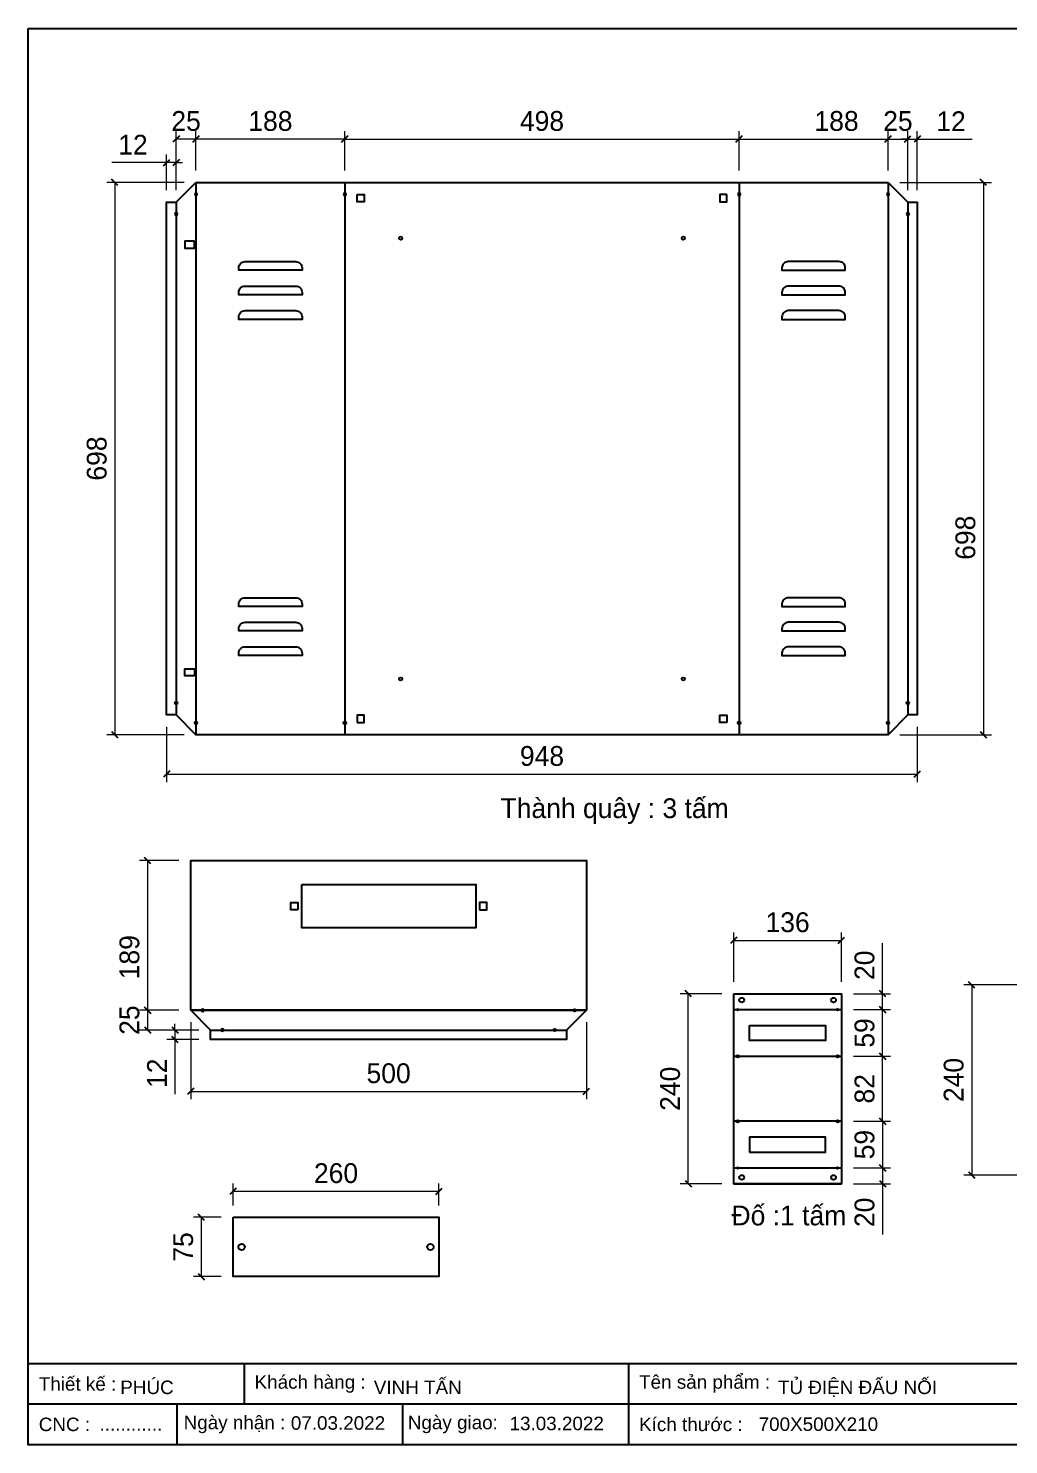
# Model space of a CAD drawing. Header units: millimetres. Extents: x 0 to 2530, y 0 to 1789.
# Drawn here: x 0 to 1238, y 0 to 1789 of the extents above; entities that cross this region are included whole.
import ezdxf

# ---------------------------------------------------------------- set-up
doc = ezdxf.new("R2010")
doc.units = ezdxf.units.MM
doc.layers.add('CNC', color=7, linetype='Continuous')
doc.layers.add('DIM', color=253, linetype='Continuous')
doc.styles.add('Arial', font='arial.ttf')
doc.dimstyles.new('Dim-25', dxfattribs={"dimtxt": 25, "dimasz": 8, "dimexe": 10, "dimexo": 15, "dimgap": 10, "dimtad": 1, "dimdec": 0, "dimtxsty": 'Standard', "dimblk": 'OBLIQUE', "dimcen": 10, "dimclrd": 5, "dimclre": 5, "dimclrt": 3, "dimazin": 3, "dimtfac": 1, "dimtdec": 0, "dimtmove": 0, "dimatfit": 3, "dimldrblk": 'OBLIQUE', "dimlwd": 9, "dimlwe": 9})

# ---------------------------------------------------------------- blocks, each defined once
blk = doc.blocks.new('*D1')
at = {"color": 0, "linetype": 'ByBlock', "lineweight": -2}
for p, q in [((1210.2, 1590.3), (1202.2, 1598.3)), ((1202.2, 900.7), (1210.2, 892.7))]:
    blk.add_line(p, q, dxfattribs=at)
at = {"layer": 'Defpoints', "color": 0, "transparency": 16777216}
for p in [(1085.7, 1594.3), (1085.7, 896.7), (1206.2, 896.7)]:
    blk.add_point(p, dxfattribs=at)
at = {"layer": 'DIM', "color": 5, "lineweight": 9, "transparency": 16777216}
for p, q in [((1100.7, 1594.3), (1216.2, 1594.3)), ((1206.2, 1594.3), (1206.2, 896.7)), ((1100.7, 896.7), (1216.2, 896.7))]:
    blk.add_line(p, q, dxfattribs=at)
at = {"layer": 'DIM', "color": 3, "transparency": 16777216, "insert": (1183.5, 1145.5), "char_height": 25, "attachment_point": 5, "rotation": 90}
blk.add_mtext('698', dxfattribs=at)
blk = doc.blocks.new('_Oblique')
at = {"color": 0, "linetype": 'ByBlock', "lineweight": -2}
blk.add_line((-0.5, -0.5), (0.5, 0.5), dxfattribs=at)
blk = doc.blocks.new('*D2')
at = {"color": 0, "linetype": 'ByBlock', "lineweight": -2}
for p, q in [((403.7, 1652.9), (395.7, 1644.9)), ((893.7, 1644.9), (901.7, 1652.9))]:
    blk.add_line(p, q, dxfattribs=at)
at = {"layer": 'Defpoints', "color": 0, "transparency": 16777216}
for p in [(897.7, 1648.9), (399.7, 1594.3), (897.7, 1594.3)]:
    blk.add_point(p, dxfattribs=at)
at = {"layer": 'DIM', "color": 5, "lineweight": 9, "transparency": 16777216}
for p, q in [((399.7, 1609.3), (399.7, 1658.9)), ((399.7, 1648.9), (897.7, 1648.9)), ((897.7, 1609.3), (897.7, 1658.9))]:
    blk.add_line(p, q, dxfattribs=at)
at = {"layer": 'DIM', "color": 3, "transparency": 16777216, "insert": (648.7, 1671.7), "char_height": 25, "attachment_point": 5}
blk.add_mtext('498', dxfattribs=at)
blk = doc.blocks.new('*D3')
at = {"color": 0, "linetype": 'ByBlock', "lineweight": -2}
for p, q in [((901.7, 1652.9), (893.7, 1644.9)), ((1081.7, 1644.9), (1089.7, 1652.9))]:
    blk.add_line(p, q, dxfattribs=at)
at = {"layer": 'Defpoints', "color": 0, "transparency": 16777216}
for p in [(1085.7, 1648.9), (897.7, 1594.3), (1085.7, 1594.3)]:
    blk.add_point(p, dxfattribs=at)
at = {"layer": 'DIM', "color": 5, "lineweight": 9, "transparency": 16777216}
for p, q in [((897.7, 1609.3), (897.7, 1658.9)), ((897.7, 1648.9), (1085.7, 1648.9)), ((1085.7, 1609.3), (1085.7, 1658.9))]:
    blk.add_line(p, q, dxfattribs=at)
at = {"layer": 'DIM', "color": 3, "transparency": 16777216, "insert": (1020.7, 1671.7), "char_height": 25, "attachment_point": 5}
blk.add_mtext('188', dxfattribs=at)
blk = doc.blocks.new('*D4')
at = {"color": 0, "linetype": 'ByBlock', "lineweight": -2}
for p, q in [((1089.7, 1652.9), (1081.7, 1644.9)), ((1106.7, 1644.9), (1114.7, 1652.9))]:
    blk.add_line(p, q, dxfattribs=at)
at = {"layer": 'Defpoints', "color": 0, "transparency": 16777216}
for p in [(1110.7, 1648.9), (1085.7, 1594.3), (1110.7, 1569.3)]:
    blk.add_point(p, dxfattribs=at)
at = {"layer": 'DIM', "color": 5, "lineweight": 9, "transparency": 16777216}
for p, q in [((1085.7, 1609.3), (1085.7, 1658.9)), ((1085.7, 1648.9), (1110.7, 1648.9)), ((1110.7, 1584.3), (1110.7, 1658.9))]:
    blk.add_line(p, q, dxfattribs=at)
at = {"layer": 'DIM', "color": 3, "transparency": 16777216, "insert": (1098.2, 1671.7), "char_height": 25, "attachment_point": 5}
blk.add_mtext('25', dxfattribs=at)
blk = doc.blocks.new('*D5')
at = {"color": 0, "linetype": 'ByBlock', "lineweight": -2}
for p, q in [((1106.7, 1644.9), (1114.7, 1652.9)), ((1126.7, 1652.9), (1118.7, 1644.9))]:
    blk.add_line(p, q, dxfattribs=at)
at = {"layer": 'Defpoints', "color": 0, "transparency": 16777216}
for p in [(1122.7, 1648.9), (1110.7, 1569.3), (1122.7, 1569.3)]:
    blk.add_point(p, dxfattribs=at)
at = {"layer": 'DIM', "color": 5, "lineweight": 9, "transparency": 16777216}
for p, q in [((1110.7, 1648.9), (1102.7, 1648.9)), ((1110.7, 1584.3), (1110.7, 1658.9)), ((1110.7, 1648.9), (1122.7, 1648.9)), ((1122.7, 1584.3), (1122.7, 1658.9)), ((1122.7, 1648.9), (1191.9, 1648.9))]:
    blk.add_line(p, q, dxfattribs=at)
at = {"layer": 'DIM', "color": 3, "transparency": 16777216, "insert": (1165.3, 1671.5), "char_height": 25, "attachment_point": 5}
blk.add_mtext('12', dxfattribs=at)
blk = doc.blocks.new('*D6')
at = {"color": 0, "linetype": 'ByBlock', "lineweight": -2}
for p, q in [((215.7, 1652.9), (207.7, 1644.9)), ((395.7, 1644.9), (403.7, 1652.9))]:
    blk.add_line(p, q, dxfattribs=at)
at = {"layer": 'Defpoints', "color": 0, "transparency": 16777216}
for p in [(211.7, 1648.9), (211.7, 1594.3), (399.7, 1594.3)]:
    blk.add_point(p, dxfattribs=at)
at = {"layer": 'DIM', "color": 5, "lineweight": 9, "transparency": 16777216}
for p, q in [((211.7, 1609.3), (211.7, 1658.9)), ((399.7, 1648.9), (211.7, 1648.9)), ((399.7, 1609.3), (399.7, 1658.9))]:
    blk.add_line(p, q, dxfattribs=at)
at = {"layer": 'DIM', "color": 3, "transparency": 16777216, "insert": (305.7, 1671.7), "char_height": 25, "attachment_point": 5}
blk.add_mtext('188', dxfattribs=at)
blk = doc.blocks.new('*D7')
at = {"color": 0, "linetype": 'ByBlock', "lineweight": -2}
for p, q in [((190.7, 1652.9), (182.7, 1644.9)), ((207.7, 1644.9), (215.7, 1652.9))]:
    blk.add_line(p, q, dxfattribs=at)
at = {"layer": 'Defpoints', "color": 0, "transparency": 16777216}
for p in [(186.7, 1648.9), (211.7, 1594.3), (186.7, 1569.3)]:
    blk.add_point(p, dxfattribs=at)
at = {"layer": 'DIM', "color": 5, "lineweight": 9, "transparency": 16777216}
for p, q in [((186.7, 1584.3), (186.7, 1658.9)), ((211.7, 1648.9), (186.7, 1648.9)), ((211.7, 1609.3), (211.7, 1658.9))]:
    blk.add_line(p, q, dxfattribs=at)
at = {"layer": 'DIM', "color": 3, "transparency": 16777216, "insert": (199.2, 1671.7), "char_height": 25, "attachment_point": 5}
blk.add_mtext('25', dxfattribs=at)
blk = doc.blocks.new('*D8')
at = {"color": 0, "linetype": 'ByBlock', "lineweight": -2}
for p, q in [((178.7, 850.9), (170.7, 842.9)), ((1118.7, 842.9), (1126.7, 850.9))]:
    blk.add_line(p, q, dxfattribs=at)
at = {"layer": 'Defpoints', "color": 0, "transparency": 16777216}
for p in [(174.7, 921.7), (1122.7, 921.7), (1122.7, 846.9)]:
    blk.add_point(p, dxfattribs=at)
at = {"layer": 'DIM', "color": 5, "lineweight": 9, "transparency": 16777216}
for p, q in [((174.7, 906.7), (174.7, 836.9)), ((1122.7, 906.7), (1122.7, 836.9)), ((174.7, 846.9), (1122.7, 846.9))]:
    blk.add_line(p, q, dxfattribs=at)
at = {"layer": 'DIM', "color": 3, "transparency": 16777216, "insert": (648.7, 869.7), "char_height": 25, "attachment_point": 5}
blk.add_mtext('948', dxfattribs=at)
blk = doc.blocks.new('f3daunguoc')
at = {"layer": 'CNC', "color": 2, "lineweight": -3}
blk.add_circle((0, 0), 1.5, dxfattribs=at)
blk = doc.blocks.new('*D9')
at = {"color": 0, "linetype": 'ByBlock', "lineweight": -2}
for p, q in [((170.7, 1615.4), (178.7, 1623.4)), ((190.7, 1623.4), (182.7, 1615.4))]:
    blk.add_line(p, q, dxfattribs=at)
at = {"layer": 'Defpoints', "color": 0, "ltscale": 3, "transparency": 16777216}
for p in [(174.7, 1619.4), (174.7, 1569.3), (186.7, 1569.3)]:
    blk.add_point(p, dxfattribs=at)
at = {"layer": 'DIM', "color": 5, "lineweight": 9, "ltscale": 3, "transparency": 16777216}
for p, q in [((174.7, 1584.3), (174.7, 1629.4)), ((186.7, 1584.3), (186.7, 1629.4)), ((174.7, 1619.4), (105.5, 1619.4)), ((186.7, 1619.4), (174.7, 1619.4)), ((186.7, 1619.4), (194.7, 1619.4))]:
    blk.add_line(p, q, dxfattribs=at)
at = {"layer": 'DIM', "color": 3, "ltscale": 3, "transparency": 16777216, "insert": (132.1, 1641.9), "char_height": 25, "attachment_point": 5}
blk.add_mtext('12', dxfattribs=at)
blk = doc.blocks.new('*D10')
at = {"color": 0, "linetype": 'ByBlock', "lineweight": -2}
for p, q in [((113.2, 1590.3), (105.2, 1598.3)), ((105.2, 900.7), (113.2, 892.7))]:
    blk.add_line(p, q, dxfattribs=at)
at = {"layer": 'Defpoints', "color": 0, "ltscale": 3, "transparency": 16777216}
for p in [(211.7, 1594.3), (109.2, 896.7), (211.7, 896.7)]:
    blk.add_point(p, dxfattribs=at)
at = {"layer": 'DIM', "color": 5, "lineweight": 9, "ltscale": 3, "transparency": 16777216}
for p, q in [((196.7, 1594.3), (99.2, 1594.3)), ((109.2, 1594.3), (109.2, 896.7)), ((196.7, 896.7), (99.2, 896.7))]:
    blk.add_line(p, q, dxfattribs=at)
at = {"layer": 'DIM', "color": 3, "ltscale": 3, "transparency": 16777216, "insert": (86.5, 1245.5), "char_height": 25, "attachment_point": 5, "rotation": 90}
blk.add_mtext('698', dxfattribs=at)
blk = doc.blocks.new('*D11')
at = {"color": 0, "linetype": 'ByBlock', "lineweight": -2}
for p, q in [((154.5, 733.7), (146.5, 741.7)), ((146.5, 552.7), (154.5, 544.7))]:
    blk.add_line(p, q, dxfattribs=at)
at = {"layer": 'Defpoints', "color": 0, "transparency": 16777216}
for p in [(205.2, 737.7), (150.5, 548.7), (205.2, 548.7)]:
    blk.add_point(p, dxfattribs=at)
at = {"layer": 'DIM', "color": 5, "lineweight": 9, "transparency": 16777216}
for p, q in [((190.2, 737.7), (140.5, 737.7)), ((150.5, 737.7), (150.5, 548.7)), ((190.2, 548.7), (140.5, 548.7))]:
    blk.add_line(p, q, dxfattribs=at)
at = {"layer": 'DIM', "color": 3, "transparency": 16777216, "insert": (127.8, 615.7), "char_height": 25, "attachment_point": 5, "rotation": 90}
blk.add_mtext('189', dxfattribs=at)
blk = doc.blocks.new('*D12')
at = {"color": 0, "linetype": 'ByBlock', "lineweight": -2}
for p, q in [((154.5, 544.7), (146.5, 552.7)), ((146.5, 527.7), (154.5, 519.7))]:
    blk.add_line(p, q, dxfattribs=at)
at = {"layer": 'Defpoints', "color": 0, "transparency": 16777216}
for p in [(205.2, 548.7), (150.5, 523.7), (230.2, 523.7)]:
    blk.add_point(p, dxfattribs=at)
at = {"layer": 'DIM', "color": 5, "lineweight": 9, "transparency": 16777216}
for p, q in [((190.2, 548.7), (140.5, 548.7)), ((150.5, 548.7), (150.5, 523.7)), ((215.2, 523.7), (140.5, 523.7))]:
    blk.add_line(p, q, dxfattribs=at)
at = {"layer": 'DIM', "color": 3, "transparency": 16777216, "insert": (127.8, 536.2), "char_height": 25, "attachment_point": 5, "rotation": 90}
blk.add_mtext('25', dxfattribs=at)
blk = doc.blocks.new('*D13')
at = {"color": 0, "linetype": 'ByBlock', "lineweight": -2}
for p, q in [((181.1, 527.7), (189.1, 519.7)), ((189.1, 507.7), (181.1, 515.7))]:
    blk.add_line(p, q, dxfattribs=at)
at = {"layer": 'Defpoints', "color": 0, "ltscale": 3, "transparency": 16777216}
for p in [(230.2, 523.7), (185.1, 511.7), (230.2, 511.7)]:
    blk.add_point(p, dxfattribs=at)
at = {"layer": 'DIM', "color": 5, "lineweight": 9, "ltscale": 3, "transparency": 16777216}
for p, q in [((215.2, 523.7), (175.1, 523.7)), ((185.1, 523.7), (185.1, 531.7)), ((185.1, 523.7), (185.1, 511.7)), ((215.2, 511.7), (175.1, 511.7)), ((185.1, 511.7), (185.1, 442.5))]:
    blk.add_line(p, q, dxfattribs=at)
at = {"layer": 'DIM', "color": 3, "ltscale": 3, "transparency": 16777216, "insert": (162.5, 469.1), "char_height": 25, "attachment_point": 5, "rotation": 90}
blk.add_mtext('12', dxfattribs=at)
blk = doc.blocks.new('*D14')
at = {"color": 0, "linetype": 'ByBlock', "lineweight": -2}
for p, q in [((209.2, 450.2), (201.2, 442.2)), ((700.8, 442.2), (708.8, 450.2))]:
    blk.add_line(p, q, dxfattribs=at)
at = {"layer": 'Defpoints', "color": 0, "ltscale": 3, "transparency": 16777216}
for p in [(205.2, 548.7), (704.8, 548.7), (704.8, 446.2)]:
    blk.add_point(p, dxfattribs=at)
at = {"layer": 'DIM', "color": 5, "lineweight": 9, "ltscale": 3, "transparency": 16777216}
for p, q in [((205.2, 533.7), (205.2, 436.2)), ((704.8, 533.7), (704.8, 436.2)), ((205.2, 446.2), (704.8, 446.2))]:
    blk.add_line(p, q, dxfattribs=at)
at = {"layer": 'DIM', "color": 3, "ltscale": 3, "transparency": 16777216, "insert": (455, 469), "char_height": 25, "attachment_point": 5}
blk.add_mtext('500', dxfattribs=at)
blk = doc.blocks.new('*D15')
at = {"color": 0, "linetype": 'ByBlock', "lineweight": -2}
for p, q in [((262.6, 324), (254.6, 316)), ((514.6, 316), (522.6, 324))]:
    blk.add_line(p, q, dxfattribs=at)
at = {"color": 5, "lineweight": 9, "ltscale": 3, "transparency": 16777216}
for p, q in [((258.6, 302.2), (258.6, 330)), ((518.6, 302.2), (518.6, 330)), ((258.6, 320), (518.6, 320))]:
    blk.add_line(p, q, dxfattribs=at)
at = {"layer": 'Defpoints', "color": 0, "ltscale": 3, "transparency": 16777216}
for p in [(518.6, 320), (258.6, 287.2), (518.6, 287.2)]:
    blk.add_point(p, dxfattribs=at)
at = {"color": 3, "ltscale": 3, "transparency": 16777216, "insert": (388.6, 342.8), "char_height": 25, "attachment_point": 5}
blk.add_mtext('260', dxfattribs=at)
blk = doc.blocks.new('*D16')
at = {"color": 5, "lineweight": 9, "ltscale": 3, "transparency": 16777216}
for p, q in [((243.6, 287.2), (208.4, 287.2)), ((218.4, 287.2), (218.4, 212.2)), ((243.6, 212.2), (208.4, 212.2))]:
    blk.add_line(p, q, dxfattribs=at)
at = {"color": 0, "linetype": 'ByBlock', "lineweight": -2}
for p, q in [((222.4, 283.2), (214.4, 291.2)), ((214.4, 216.2), (222.4, 208.2))]:
    blk.add_line(p, q, dxfattribs=at)
at = {"layer": 'Defpoints', "color": 0, "ltscale": 3, "transparency": 16777216}
for p in [(258.6, 287.2), (218.4, 212.2), (258.6, 212.2)]:
    blk.add_point(p, dxfattribs=at)
at = {"color": 3, "ltscale": 3, "transparency": 16777216, "insert": (195.7, 249.7), "char_height": 25, "attachment_point": 5, "rotation": 90}
blk.add_mtext('75', dxfattribs=at)
blk = doc.blocks.new('*D37')
at = {"color": 5, "lineweight": 9, "ltscale": 3, "transparency": 16777216}
for p, q in [((1248.9, 580.6), (1181.5, 580.6)), ((1191.5, 580.6), (1191.5, 340.6)), ((1248.9, 340.6), (1181.5, 340.6))]:
    blk.add_line(p, q, dxfattribs=at)
at = {"color": 0, "linetype": 'ByBlock', "lineweight": -2}
for p, q in [((1195.5, 576.6), (1187.5, 584.6)), ((1187.5, 344.6), (1195.5, 336.6))]:
    blk.add_line(p, q, dxfattribs=at)
at = {"layer": 'Defpoints', "color": 0, "ltscale": 3, "transparency": 16777216}
for p in [(1263.9, 580.6), (1191.5, 340.6), (1263.9, 340.6)]:
    blk.add_point(p, dxfattribs=at)
at = {"color": 3, "ltscale": 3, "transparency": 16777216, "insert": (1168.7, 460.6), "char_height": 25, "attachment_point": 5, "rotation": 90}
blk.add_mtext('240', dxfattribs=at)
blk = doc.blocks.new('*D51')
at = {"color": 5, "lineweight": 9, "ltscale": 3, "transparency": 16777216}
for p, q in [((1078.8, 569.5), (1078.8, 633.6)), ((1041.9, 569.5), (1088.8, 569.5)), ((1078.8, 549.5), (1078.8, 569.5)), ((1041.9, 549.5), (1088.8, 549.5))]:
    blk.add_line(p, q, dxfattribs=at)
at = {"color": 0, "linetype": 'ByBlock', "lineweight": -2}
for p, q in [((1082.8, 565.5), (1074.8, 573.5)), ((1074.8, 553.5), (1082.8, 545.5))]:
    blk.add_line(p, q, dxfattribs=at)
at = {"layer": 'Defpoints', "color": 0, "ltscale": 3, "transparency": 16777216}
for p in [(1026.9, 569.5), (1078.8, 569.5), (1026.9, 549.5)]:
    blk.add_point(p, dxfattribs=at)
at = {"color": 3, "ltscale": 3, "transparency": 16777216, "insert": (1056.1, 605.5), "char_height": 25, "attachment_point": 5, "rotation": 90}
blk.add_mtext('20', dxfattribs=at)
blk = doc.blocks.new('*D52')
at = {"color": 5, "lineweight": 9, "ltscale": 3, "transparency": 16777216}
for p, q in [((1041.9, 549.5), (1088.8, 549.5)), ((1078.8, 490.5), (1078.8, 549.5)), ((1041.9, 490.5), (1088.8, 490.5))]:
    blk.add_line(p, q, dxfattribs=at)
at = {"color": 0, "linetype": 'ByBlock', "lineweight": -2}
for p, q in [((1082.8, 545.5), (1074.8, 553.5)), ((1074.8, 494.5), (1082.8, 486.5))]:
    blk.add_line(p, q, dxfattribs=at)
at = {"layer": 'Defpoints', "color": 0, "ltscale": 3, "transparency": 16777216}
for p in [(1026.9, 549.5), (1078.8, 549.5), (1026.9, 490.5)]:
    blk.add_point(p, dxfattribs=at)
at = {"color": 3, "ltscale": 3, "transparency": 16777216, "insert": (1056.1, 520), "char_height": 25, "attachment_point": 5, "rotation": 90}
blk.add_mtext('59', dxfattribs=at)
blk = doc.blocks.new('*D53')
at = {"color": 5, "lineweight": 9, "ltscale": 3, "transparency": 16777216}
for p, q in [((1041.9, 490.5), (1088.8, 490.5)), ((1078.8, 408.5), (1078.8, 490.5)), ((1041.9, 408.5), (1088.8, 408.5))]:
    blk.add_line(p, q, dxfattribs=at)
at = {"color": 0, "linetype": 'ByBlock', "lineweight": -2}
for p, q in [((1082.8, 486.5), (1074.8, 494.5)), ((1074.8, 412.5), (1082.8, 404.5))]:
    blk.add_line(p, q, dxfattribs=at)
at = {"layer": 'Defpoints', "color": 0, "ltscale": 3, "transparency": 16777216}
for p in [(1026.9, 490.5), (1078.8, 490.5), (1026.9, 408.5)]:
    blk.add_point(p, dxfattribs=at)
at = {"color": 3, "ltscale": 3, "transparency": 16777216, "insert": (1056.1, 449.5), "char_height": 25, "attachment_point": 5, "rotation": 90}
blk.add_mtext('82', dxfattribs=at)
blk = doc.blocks.new('*D54')
at = {"color": 0, "linetype": 'ByBlock', "lineweight": -2}
for p, q in [((1082.8, 404.5), (1074.8, 412.5)), ((1074.8, 353.5), (1082.8, 345.5))]:
    blk.add_line(p, q, dxfattribs=at)
at = {"color": 5, "lineweight": 9, "ltscale": 3, "transparency": 16777216}
for p, q in [((1041.9, 408.5), (1088.8, 408.5)), ((1078.8, 408.5), (1078.8, 349.5)), ((1041.9, 349.5), (1088.8, 349.5))]:
    blk.add_line(p, q, dxfattribs=at)
at = {"layer": 'Defpoints', "color": 0, "ltscale": 3, "transparency": 16777216}
for p in [(1026.9, 408.5), (1026.9, 349.5), (1078.8, 349.5)]:
    blk.add_point(p, dxfattribs=at)
at = {"color": 3, "ltscale": 3, "transparency": 16777216, "insert": (1056.1, 379), "char_height": 25, "attachment_point": 5, "rotation": 90}
blk.add_mtext('59', dxfattribs=at)
blk = doc.blocks.new('*D55')
at = {"color": 5, "lineweight": 9, "ltscale": 3, "transparency": 16777216}
for p, q in [((1041.9, 349.5), (1088.8, 349.5)), ((1078.8, 349.5), (1078.8, 329.5)), ((1041.9, 329.5), (1088.8, 329.5)), ((1078.8, 329.5), (1078.8, 265.3))]:
    blk.add_line(p, q, dxfattribs=at)
at = {"color": 0, "linetype": 'ByBlock', "lineweight": -2}
for p, q in [((1082.8, 345.5), (1074.8, 353.5)), ((1074.8, 333.5), (1082.8, 325.5))]:
    blk.add_line(p, q, dxfattribs=at)
at = {"layer": 'Defpoints', "color": 0, "ltscale": 3, "transparency": 16777216}
for p in [(1026.9, 349.5), (1026.9, 329.5), (1078.8, 329.5)]:
    blk.add_point(p, dxfattribs=at)
at = {"color": 3, "ltscale": 3, "transparency": 16777216, "insert": (1056.1, 293.4), "char_height": 25, "attachment_point": 5, "rotation": 90}
blk.add_mtext('20', dxfattribs=at)
blk = doc.blocks.new('*D56')
at = {"color": 5, "lineweight": 9, "ltscale": 3, "transparency": 16777216}
for p, q in [((890.9, 584.5), (890.9, 646.9)), ((1026.9, 584.5), (1026.9, 646.9)), ((890.9, 636.9), (1026.9, 636.9))]:
    blk.add_line(p, q, dxfattribs=at)
at = {"color": 0, "linetype": 'ByBlock', "lineweight": -2}
for p, q in [((894.9, 640.9), (886.9, 632.9)), ((1022.9, 632.9), (1030.9, 640.9))]:
    blk.add_line(p, q, dxfattribs=at)
at = {"layer": 'Defpoints', "color": 0, "ltscale": 3, "transparency": 16777216}
for p in [(1026.9, 636.9), (890.9, 569.5), (1026.9, 569.5)]:
    blk.add_point(p, dxfattribs=at)
at = {"color": 3, "ltscale": 3, "transparency": 16777216, "insert": (958.9, 659.7), "char_height": 25, "attachment_point": 5}
blk.add_mtext('136', dxfattribs=at)
blk = doc.blocks.new('*D57')
at = {"color": 0, "linetype": 'ByBlock', "lineweight": -2}
for p, q in [((837.4, 565.5), (829.4, 573.5)), ((829.4, 333.5), (837.4, 325.5))]:
    blk.add_line(p, q, dxfattribs=at)
at = {"color": 5, "lineweight": 9, "ltscale": 3, "transparency": 16777216}
for p, q in [((875.9, 569.5), (823.4, 569.5)), ((833.4, 329.5), (833.4, 569.5)), ((875.9, 329.5), (823.4, 329.5))]:
    blk.add_line(p, q, dxfattribs=at)
at = {"layer": 'Defpoints', "color": 0, "ltscale": 3, "transparency": 16777216}
for p in [(833.4, 569.5), (890.9, 569.5), (890.9, 329.5)]:
    blk.add_point(p, dxfattribs=at)
at = {"color": 3, "ltscale": 3, "transparency": 16777216, "insert": (810.6, 449.5), "char_height": 25, "attachment_point": 5, "rotation": 90}
blk.add_mtext('240', dxfattribs=at)
blk = doc.blocks.new('KHUNG CHUẨN')
at = {"color": 7}
for p, q in [((19889.2, -28535.2), (16919.2, -28535.2)), ((17239.2, -28535.2), (17239.2, -28595.2)), ((17809.2, -28535.2), (17809.2, -28655.2)), ((18939.2, -28595.2), (16919.2, -28595.2)), ((17139.2, -28595.2), (17139.2, -28655.2)), ((17474.2, -28595.2), (17474.2, -28655.2))]:
    blk.add_line(p, q, dxfattribs=at)
blk.add_lwpolyline([(16919.2, -26555.2), (19889.2, -26555.2), (19889.2, -28655.2), (16919.2, -28655.2)], close=True, dxfattribs=at)
at = {"color": 2, "char_height": 20, "attachment_point": 4, "style": 'Arial'}
for s, insert, width in [('  Thiết kế :', (16919.2, -28565.2), 917.634), ('  Khách hàng :', (17239.2, -28565.2), 917.634), ('  Tên sản phẩm :', (17809.2, -28565.2), 917.634), ('  CNC :', (16919.2, -28625.2), 917.634), ('  Ngày nhận :', (17134, -28625.2), 556.651), ('  Ngày giao:', (17466.3, -28625.2), 556.651), ('  Kích thước :', (17809.2, -28625.2), 917.634)]:
    blk.add_mtext(s, dxfattribs=dict(at, insert=insert, width=width))
at = {"color": 3, "style": 'Arial'}
for tag, p in [('#01', (17055.6, -28580.1)), ('#02', (17431.4, -28580.1)), ('#03', (18030.6, -28580.1)), ('#08', (18751.7, -28580.1)), ('#10', (19064.8, -28580.1)), ('#04', (17024.8, -28634.6)), ('#05', (17308.5, -28633)), ('#06', (17632.7, -28633.7)), ('#07', (18002, -28634.7)), ('#09', (18753.8, -28632.6)), ('#11', (19060.3, -28625.7)), ('#12', (19806.5, -28628.9))]:
    blk.add_attdef(tag, p, '', height=20, dxfattribs=at)

msp = doc.modelspace()

# ---------------------------------------------------------------- linework, layer by layer
at = {"color": 7}
for p, q in [((186.7, 1569.3), (211.7, 1594.3)), ((211.7, 1594.3), (211.7, 896.7)), ((399.7, 1594.3), (399.7, 896.7)), ((897.7, 1594.3), (897.7, 896.7)), ((1085.7, 1594.3), (1085.7, 896.7)), ((1085.7, 1594.3), (1110.7, 1569.3)), ((186.7, 1569.3), (186.7, 921.7)), ((1110.7, 1569.3), (1110.7, 921.7)), ((186.7, 921.7), (211.7, 896.7)), ((1085.7, 896.7), (1110.7, 921.7)), ((205.2, 737.7), (704.8, 737.7)), ((205.2, 548.7), (704.8, 548.7)), ((230.2, 523.7), (205.2, 548.7)), ((679.8, 523.7), (704.8, 548.7)), ((230.2, 523.7), (679.8, 523.7))]:
    msp.add_line(p, q, dxfattribs=at)
at = {"color": 2, "ltscale": 3}
for p, q in [((890.9, 569.5), (1026.9, 569.5)), ((890.9, 490.5), (1026.9, 490.5)), ((890.9, 329.5), (1026.9, 329.5))]:
    msp.add_line(p, q, dxfattribs=at)
at = {"ltscale": 3}
for p, q in [((890.9, 549.5), (1026.9, 549.5)), ((890.9, 349.5), (1026.9, 349.5))]:
    msp.add_line(p, q, dxfattribs=at)
at = {"color": 7}
for points in [[(211.7, 1594.3), (1085.7, 1594.3)], [(186.7, 921.7), (174.7, 921.7), (174.7, 1569.3), (186.7, 1569.3)], [(1110.7, 1569.3), (1122.7, 1569.3), (1122.7, 921.7), (1110.7, 921.7)], [(1085.7, 896.7), (211.7, 896.7)], [(679.8, 523.7), (679.8, 511.7), (230.2, 511.7), (230.2, 523.7)]]:
    msp.add_lwpolyline(points, dxfattribs=at)
at = {"color": 2, "ltscale": 3}
for points in [[(415.2, 1578.8), (424.2, 1578.8), (424.2, 1569.8), (415.2, 1569.8)], [(882.2, 1578.8), (873.2, 1578.8), (873.2, 1569.8), (882.2, 1569.8)], [(415.2, 912.2), (424.2, 912.2), (424.2, 921.2), (415.2, 921.2)], [(882.2, 912.2), (873.2, 912.2), (873.2, 921.2), (882.2, 921.2)], [(910.9, 529.5), (1006.9, 529.5), (1006.9, 510.5), (910.9, 510.5)], [(910.9, 369.5), (1006.9, 369.5), (1006.9, 388.5), (910.9, 388.5)]]:
    msp.add_lwpolyline(points, close=True, dxfattribs=at)
at = {"color": 2}
for points in [[(209.7, 1520), (197.7, 1520), (197.7, 1511), (209.7, 1511)], [(209.7, 971), (197.7, 971), (197.7, 980), (209.7, 980)], [(345.2, 707.7), (565.2, 707.7), (565.2, 652.7), (345.2, 652.7)], [(340.4, 675.7), (331.4, 675.7), (331.4, 684.7), (340.4, 684.7)], [(569.9, 675.7), (578.9, 675.7), (578.9, 684.7), (569.9, 684.7)]]:
    msp.add_lwpolyline(points, close=True, dxfattribs=at)
for points in [[(273.7, 1494.3), (337.7, 1494.3, -0.414214), (345.7, 1486.3), (345.7, 1483.3), (265.7, 1483.3), (265.7, 1486.3, -0.414214)], [(1023.7, 1494.3), (959.7, 1494.3, 0.414214), (951.7, 1486.3), (951.7, 1483.3), (1031.7, 1483.3), (1031.7, 1486.3, 0.414214)], [(273.7, 1463.3), (337.7, 1463.3, -0.414214), (345.7, 1455.3), (345.7, 1452.3), (265.7, 1452.3), (265.7, 1455.3, -0.414214)], [(1023.7, 1463.3), (959.7, 1463.3, 0.414214), (951.7, 1455.3), (951.7, 1452.3), (1031.7, 1452.3), (1031.7, 1455.3, 0.414214)], [(273.7, 1432.3), (337.7, 1432.3, -0.414214), (345.7, 1424.3), (345.7, 1421.3), (265.7, 1421.3), (265.7, 1424.3, -0.414214)], [(1023.7, 1432.3), (959.7, 1432.3, 0.414214), (951.7, 1424.3), (951.7, 1421.3), (1031.7, 1421.3), (1031.7, 1424.3, 0.414214)], [(273.7, 1069.7), (337.7, 1069.7, -0.414214), (345.7, 1061.7), (345.7, 1058.7), (265.7, 1058.7), (265.7, 1061.7, -0.414214)], [(1023.7, 1069.7), (959.7, 1069.7, 0.414214), (951.7, 1061.7), (951.7, 1058.7), (1031.7, 1058.7), (1031.7, 1061.7, 0.414214)], [(273.7, 1038.7), (337.7, 1038.7, -0.414214), (345.7, 1030.7), (345.7, 1027.7), (265.7, 1027.7), (265.7, 1030.7, -0.414214)], [(1023.7, 1038.7), (959.7, 1038.7, 0.414214), (951.7, 1030.7), (951.7, 1027.7), (1031.7, 1027.7), (1031.7, 1030.7, 0.414214)], [(273.7, 1007.7), (337.7, 1007.7, -0.414214), (345.7, 999.7), (345.7, 996.7), (265.7, 996.7), (265.7, 999.7, -0.414214)], [(1023.7, 1007.7), (959.7, 1007.7, 0.414214), (951.7, 999.7), (951.7, 996.7), (1031.7, 996.7), (1031.7, 999.7, 0.414214)]]:
    msp.add_lwpolyline(points, format="xyb", close=True, dxfattribs=at)
at = {"color": 7, "ltscale": 3}
msp.add_lwpolyline([(205.2, 548.7), (205.2, 737.7), (704.8, 737.7), (704.8, 548.7)], close=True, dxfattribs=at)
at = {"ltscale": 3}
for points in [[(890.9, 569.5), (1026.9, 569.5), (1026.9, 329.5), (890.9, 329.5)], [(890.9, 490.5), (1026.9, 490.5), (1026.9, 408.5), (890.9, 408.5)]]:
    msp.add_lwpolyline(points, close=True, dxfattribs=at)
at = {"color": 7}
msp.add_lwpolyline([(258.6, 287.2), (518.6, 287.2), (518.6, 212.2), (258.6, 212.2)], close=True, dxfattribs=at)
at = {"color": 2, "ltscale": 3}
for centre, radius in [((470.3, 1523.9), 2), ((827.1, 1523.9), 2), ((470.3, 967.1), 2), ((827.1, 967.1), 2), ((900.9, 561.5), 3), ((1016.9, 561.5), 3), ((895.9, 549.5), 1), ((895.9, 549.5), 1), ((1021.9, 549.5), 1), ((895.9, 490.5), 1.5), ((1021.9, 490.5), 1.5), ((895.9, 408.5), 1.5), ((1021.9, 408.5), 1.5), ((895.9, 349.5), 1), ((900.9, 337.5), 3), ((1016.9, 337.5), 3), ((1021.9, 349.5), 1)]:
    msp.add_circle(centre, radius, dxfattribs=at)
at = {"color": 7}
for centre in [(269.3, 249.7), (507.8, 249.7)]:
    msp.add_circle(centre, 4, dxfattribs=at)

# ---------------------------------------------------------------- block references
at = {"color": 3}
ref = msp.add_blockref('KHUNG CHUẨN', (-14412.5, 24409.6), dxfattribs=dict(at, xscale=0.8518400000029942, yscale=0.8518400000029942, zscale=0.8518400000029942))
ref.add_attrib('#03', 'TỦ ĐIỆN ĐẤU NỐI', (946.7, 63.9), dxfattribs={"color": 3, "height": 17.037, "style": 'Arial'})
ref.add_attrib('#07', '700X500X210', (922.3, 17.4), dxfattribs={"color": 3, "height": 17.037, "style": 'Arial'})
ref.add_attrib('#02', 'VINH TẤN', (436.3, 63.9), dxfattribs={"color": 3, "height": 17.04, "style": 'Arial'})
ref.add_attrib('#05', '07.03.2022', (331.5, 18.9), dxfattribs={"color": 3, "height": 17.04, "style": 'Arial'})
ref.add_attrib('#06', '13.03.2022', (607.7, 18.3), dxfattribs={"color": 3, "height": 17.04, "style": 'Arial'})
ref.add_attrib('#01', 'PHÚC', (116.1, 63.9), dxfattribs={"color": 3, "height": 17.04, "style": 'Arial'})
ref.add_attrib('#04', '............', (89.9, 17.5), dxfattribs={"color": 3, "height": 17.037, "style": 'Arial'})
at = {"lineweight": -3, "xscale": -1}
for p, rotation in [((211.7, 1579.3), 180), ((399.7, 1579.3), 180), ((897.7, 1579.3), 180), ((1085.7, 1579.3), 180), ((186.7, 1554.3), 180), ((1110.7, 1554.3), 180), ((220.2, 548.7), 270), ((245.2, 523.7), 270)]:
    msp.add_blockref('f3daunguoc', p, dxfattribs=dict(at, rotation=rotation))
at = {"lineweight": -3}
for p in [(186.7, 936.7), (1110.7, 936.7), (211.7, 911.7), (399.7, 911.7), (897.7, 911.7), (1085.7, 911.7)]:
    msp.add_blockref('f3daunguoc', p, dxfattribs=at)
at = {"lineweight": -3, "rotation": 90}
for p in [(689.8, 548.7), (664.8, 523.7)]:
    msp.add_blockref('f3daunguoc', p, dxfattribs=at)

# ---------------------------------------------------------------- texts
at = {"color": 2, "char_height": 25, "attachment_point": 5}
for s, insert, width in [('Thành quây : 3 tấm', (740.4, 800.1), 873), ('Đố :1 tấm', (960.5, 289.3), 1073)]:
    msp.add_mtext(s, dxfattribs=dict(at, insert=insert, width=width))

# ---------------------------------------------------------------- dimensions: what is measured, and where the dimension line sits
at = {"color": 2, "ltscale": 3}
for base, p1, p2, picture, middle in [((1026.9, 636.9), (890.9, 569.5), (1026.9, 569.5), '*D56', (958.9, 659.7)), ((518.6, 320), (258.6, 287.2), (518.6, 287.2), '*D15', (388.6, 342.8))]:
    dim = msp.add_linear_dim(base=base, p1=p1, p2=p2, dimstyle='Dim-25', dxfattribs=at)
    dim.commit()
    dim.dimension.update_dxf_attribs({"geometry": picture, "text_midpoint": middle})
for base, p1, p2, picture, middle in [((1078.8, 569.5), (1026.9, 549.5), (1026.9, 569.5), '*D51', (1056.1, 605.5)), ((833.4, 569.5), (890.9, 329.5), (890.9, 569.5), '*D57', (810.6, 449.5)), ((1191.5, 340.6), (1263.9, 580.6), (1263.9, 340.6), '*D37', (1168.7, 460.6)), ((1078.8, 549.5), (1026.9, 490.5), (1026.9, 549.5), '*D52', (1056.1, 520)), ((1078.8, 490.5), (1026.9, 408.5), (1026.9, 490.5), '*D53', (1056.1, 449.5)), ((1078.8, 349.5), (1026.9, 408.5), (1026.9, 349.5), '*D54', (1056.1, 379)), ((1078.8, 329.5), (1026.9, 349.5), (1026.9, 329.5), '*D55', (1056.1, 293.4)), ((218.4, 212.2), (258.6, 287.2), (258.6, 212.2), '*D16', (195.7, 249.7))]:
    dim = msp.add_linear_dim(base=base, p1=p1, p2=p2, angle=90, dimstyle='Dim-25', dxfattribs=at)
    dim.commit()
    dim.dimension.update_dxf_attribs({"geometry": picture, "text_midpoint": middle})
at = {"layer": 'DIM', "color": 7}
for base, p1, p2, angle, picture, middle in [((186.7, 1648.9), (211.7, 1594.3), (186.7, 1569.3), 180, '*D7', (199.2, 1648.9)), ((211.7, 1648.9), (399.7, 1594.3), (211.7, 1594.3), 180, '*D6', (305.7, 1648.9)), ((1206.2, 896.7), (1085.7, 1594.3), (1085.7, 896.7), 90, '*D1', (1206.2, 1145.5)), ((150.5, 548.7), (205.2, 737.7), (205.2, 548.7), 270, '*D11', (150.5, 615.7)), ((150.5, 523.7), (205.2, 548.7), (230.2, 523.7), 270, '*D12', (150.5, 536.2))]:
    dim = msp.add_linear_dim(base=base, p1=p1, p2=p2, angle=angle, dimstyle='Dim-25', dxfattribs=at)
    dim.commit()
    dim.dimension.update_dxf_attribs({"geometry": picture, "text_midpoint": middle, "dimtype": 160})
for base, p1, p2, picture, middle in [((897.7, 1648.9), (399.7, 1594.3), (897.7, 1594.3), '*D2', (648.7, 1671.7)), ((1122.7, 1648.9), (1110.7, 1569.3), (1122.7, 1569.3), '*D5', (1165.3, 1671.5)), ((1122.7, 846.9), (174.7, 921.7), (1122.7, 921.7), '*D8', (648.7, 869.7))]:
    dim = msp.add_linear_dim(base=base, p1=p1, p2=p2, dimstyle='Dim-25', dxfattribs=at)
    dim.commit()
    dim.dimension.update_dxf_attribs({"geometry": picture, "text_midpoint": middle})
for base, p1, p2, picture, middle in [((1085.7, 1648.9), (897.7, 1594.3), (1085.7, 1594.3), '*D3', (1020.7, 1648.9)), ((1110.7, 1648.9), (1085.7, 1594.3), (1110.7, 1569.3), '*D4', (1098.2, 1648.9))]:
    dim = msp.add_linear_dim(base=base, p1=p1, p2=p2, dimstyle='Dim-25', dxfattribs=at)
    dim.commit()
    dim.dimension.update_dxf_attribs({"geometry": picture, "text_midpoint": middle, "dimtype": 160})
at = {"layer": 'DIM', "color": 7, "ltscale": 3}
dim = msp.add_linear_dim(base=(174.7, 1619.4), p1=(186.7, 1569.3), p2=(174.7, 1569.3), dimstyle='Dim-25', dxfattribs=at)
dim.commit()
dim.dimension.update_dxf_attribs({"geometry": '*D9', "text_midpoint": (132.1, 1641.9)})
for base, p1, p2, angle, picture, middle in [((109.2, 896.7), (211.7, 1594.3), (211.7, 896.7), 90, '*D10', (86.5, 1245.5)), ((704.8, 446.2), (205.2, 548.7), (704.8, 548.7), 180, '*D14', (455, 469)), ((185.1, 511.7), (230.2, 523.7), (230.2, 511.7), 90, '*D13', (162.5, 469.1))]:
    dim = msp.add_linear_dim(base=base, p1=p1, p2=p2, angle=angle, dimstyle='Dim-25', dxfattribs=at)
    dim.commit()
    dim.dimension.update_dxf_attribs({"geometry": picture, "text_midpoint": middle})

doc.saveas('drawing.dxf')
